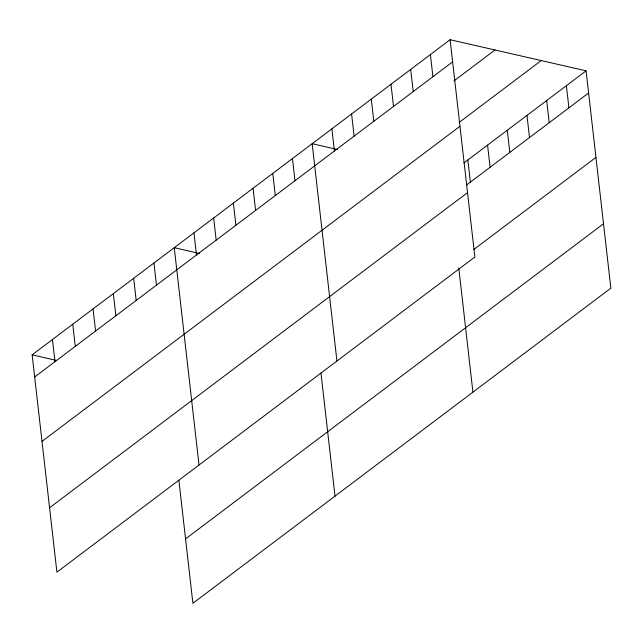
<?xml version="1.0" encoding="UTF-8"?>
<svg xmlns="http://www.w3.org/2000/svg" width="643" height="643" viewBox="0 0 643 643"><rect width="100%" height="100%" fill="white"/><g stroke="black" fill="none" stroke-linecap="round" stroke-linejoin="round"><path stroke-width="0.96" d="M450.108 39.705L474.864 257.031L56.914 572.166L32.15 354.832L450.108 39.705L586.086 70.834L610.85 288.168L192.892 603.295L178.875 480.225M34.674 376.983L452.632 61.857M453.998 80.881L494.981 49.977M459.247 122.363L541.213 60.563M42.012 441.395L459.97 126.261M463.925 162.944L586.086 70.834M466.448 185.096L588.61 92.994M49.575 507.753L467.525 192.627M473.787 249.508L595.948 157.398M185.554 538.89L603.512 223.764M337.543 149.506L312.176 143.694L336.94 361.028M199.619 253.495L174.253 247.684L199.017 465.018M32.15 354.832L56.536 360.418M566.387 85.696L568.91 107.847M546.679 100.549L549.202 122.7M526.979 115.402L529.502 137.562M507.271 130.264L509.795 152.415M487.571 145.117L490.095 167.268M467.863 159.97L470.387 182.13M458.797 268.123L472.926 392.166M430.4 54.559L432.924 76.71M410.7 69.412L413.224 91.563M390.992 84.273L393.516 106.425M371.292 99.126L373.816 121.278M351.584 113.98L354.108 136.131M331.884 128.841L334.408 150.992M320.978 373.077L335.003 496.155M292.477 158.548L295 180.699M272.769 173.409L275.292 195.56M253.069 188.262L255.593 210.414M233.369 203.116L235.893 225.275M213.661 217.977L216.185 240.128M193.961 232.83L196.485 254.982M153.95 262.995L156.474 285.146M133.656 278.298L136.179 300.45M113.353 293.602L115.877 315.761M93.05 308.913L95.574 331.065M72.747 324.217L75.279 346.368M52.453 339.52L54.977 361.679"/></g></svg>
